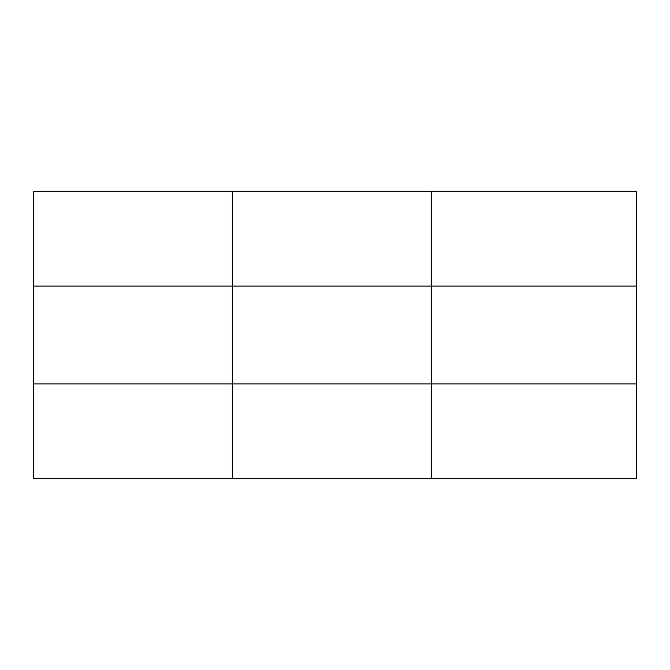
<?xml version="1.0" encoding="UTF-8"?>
<svg xmlns="http://www.w3.org/2000/svg" width="670" height="670" viewBox="0 0 670 670"><rect width="100%" height="100%" fill="white"/><g stroke="black" fill="none" stroke-linecap="round" stroke-linejoin="round"><path stroke-width="1" d="M232.49 191.478L232.49 478.522M431.48 191.478L431.48 478.522M636.5 383.793L636.5 478.522L33.5 478.522L33.5 191.478L636.5 191.478L636.5 383.793L33.5 383.793M33.5 286.207L636.5 286.207"/></g></svg>
